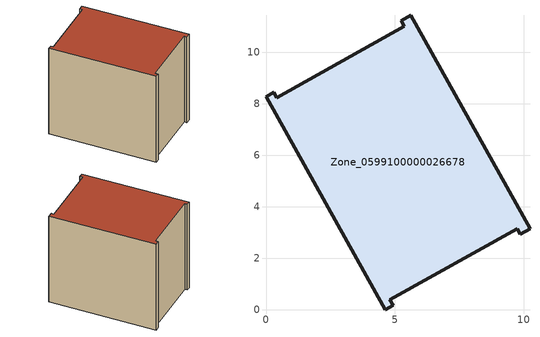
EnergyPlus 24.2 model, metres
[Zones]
Zone_0599100000026678
 floor ground (C_G): 5.63,11.42 10.25,3.14 9.87,2.93 9.76,3.14 4.81,0.38 4.94,0.17 4.62,0 0,8.27 0.31,8.44 0.42,8.23 5.37,11 5.25,11.21 z0
 wall outside (C_F): 4.62,0 4.94,0.17 4.81,0.38 9.76,3.14 9.87,2.93 10.25,3.14 5.63,11.42 5.25,11.21 5.37,11 0.42,8.23 0.31,8.44 0,8.27 4.62,0 z0:8.43
 roof outside (C_R): 0.42,8.23 0.31,8.44 0,8.27 4.62,0 4.94,0.17 4.81,0.38 9.76,3.14 9.87,2.93 10.25,3.14 5.63,11.42 5.25,11.21 5.37,11 z8.43
[BUILDING]
Pand.0599100000026678: North Axis=0; Terrain=City; Loads Convergence Tolerance Value=0.04; Temperature Convergence Tolerance Value=0.4; Solar Distribution=FullExterior; Maximum Number of Warmup Days=25; Minimum Number of Warmup Days=1
[Site:Location]
Rotterdam.The.Hague.AP_ZH_NLD Design_Conditions: Latitude=51.96; Longitude=4.45; Time Zone=1; Elevation=-4.5
[SITE:GROUNDTEMPERATURE:BUILDINGSURFACE]
18, 18, 18, 18, 18, 18, 18, 18, 18, 18, 18, 18
[MATERIAL] Thermal Absorptance=0.9; Solar Absorptance=0.7; Visible Absorptance=0.7
Name | Roughness | Thickness | Conductivity | Density | Specific Heat
G.TC.1965-1974 | MediumSmooth | 0.15 | 0.882353 | 540 | 1210
F.TC.1965-1974 | Rough | 0.3 | 0.697674 | 1920 | 840
R.TC.1965-1974 | MediumRough | 0.2 | 0.232558 | 1500 | 1000
[CONSTRUCTION]
C_G: G.TC.1965-1974
C_F: F.TC.1965-1974
C_R: R.TC.1965-1974
[ZONE]
Zone_0599100000026678: Type=1; Multiplier=1; Ceiling Height=Autocalculate; Volume=Autocalculate; Floor Area=autocalculate; Part of Total Floor Area=Yes
[ZONEINFILTRATION:DESIGNFLOWRATE]
Infil_Zone_0599100000026678: Zone or ZoneList or Space or SpaceList=Zone_0599100000026678; Schedule=AlwaysOn; Design Flow Rate Calculation Method=Flow/Area; Flow Rate per Floor Area=0.003; Constant Term Coefficient=1; Temperature Term Coefficient=0; Velocity Term Coefficient=0; Velocity Squared Term Coefficient=0
[HVACTEMPLATE:ZONE:IDEALLOADSAIRSYSTEM]
Zone_0599100000026678: Maximum Heating Supply Air Temperature=50; Minimum Cooling Supply Air Temperature=13; Maximum Heating Supply Air Humidity Ratio=0.0156; Minimum Cooling Supply Air Humidity Ratio=0.0077; Heating Limit=NoLimit; Cooling Limit=NoLimit; Dehumidification Control Type=ConstantSensibleHeatRatio; Cooling Sensible Heat Ratio=0.7; Dehumidification Setpoint=60; Humidification Control Type=None; Humidification Setpoint=30; Outdoor Air Method=None; Outdoor Air Flow Rate per Person=0.00944; Outdoor Air Flow Rate per Zone Floor Area=0; Outdoor Air Flow Rate per Zone=0; Demand Controlled Ventilation Type=None; Outdoor Air Economizer Type=NoEconomizer; Heat Recovery Type=None; Sensible Heat Recovery Effectiveness=0.7; Latent Heat Recovery Effectiveness=0.65
[ZONECONTROL:THERMOSTAT]
ThermostatControl_Zone_0599100000026678: Zone or ZoneList=Zone_0599100000026678; Control Type Schedule=DualSetpointControlType; Control 1=Thermostat_Zone_0599100000026678; Temperature Difference Between Cutout And Setpoint=0
[THERMOSTATSETPOINT:DUALSETPOINT]
Thermostat_Zone_0599100000026678: Heating Setpoint Temperature Schedule=HeatingSetpoint_Zone_0599100000026678; Cooling Setpoint Temperature Schedule=CoolingSetpoint_Zone_0599100000026678
[SCHEDULE:COMPACT]
HeatingSetpoint_Zone_0599100000026678: Through: 12/31, For: AllDays, Until: 24:00, 21
CoolingSetpoint_Zone_0599100000026678: Through: 12/31, For: AllDays, Until: 24:00, 24
DualSetpointControlType: Through: 12/31, For: AllDays, Until: 24:00, 4
AlwaysOn: Through: 12/31, For: AllDays, Until: 24:00, 1
